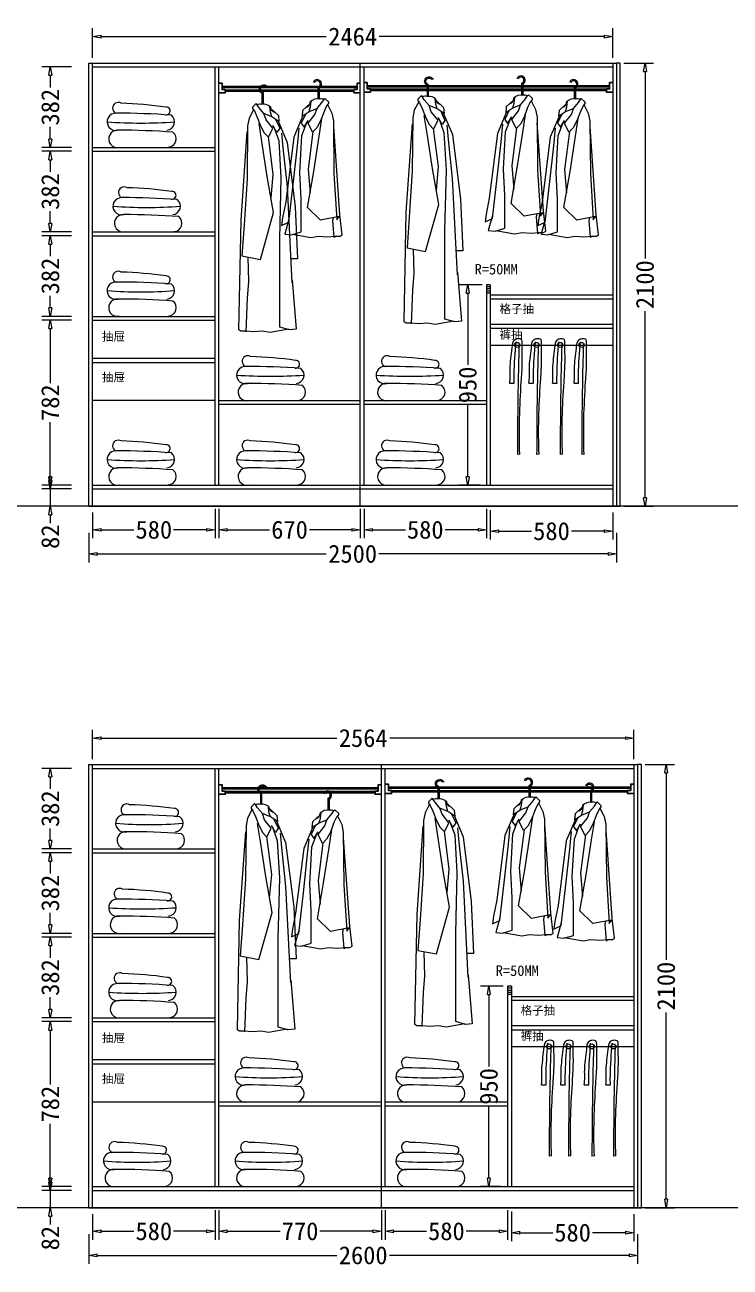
# Model space of a CAD drawing. Header units: millimetres. Extents: x 304407 to 361076, y -1262425 to -1203358.
# Drawn here: x 321466 to 324807, y -1242482 to -1236596 of the extents above; entities that cross this region are included whole.
import ezdxf

# ---------------------------------------------------------------- set-up
doc = ezdxf.new("R2010")
doc.units = ezdxf.units.MM
doc.header["$LTSCALE"] = 20
doc.layers.get('Defpoints').update_dxf_attribs({"color": 250})
for name, color, linetype in [('4', 1, 'Continuous'), ('6', 6, 'Continuous'), ('8', 8, 'Continuous'), ('LAYER10', 11, 'Continuous'), ('LAYER8', 11, 'Continuous'), ('图层3', 4, 'Continuous'), ('墙体', 40, 'Continuous')]:
    doc.layers.add(name, color=color, linetype=linetype)
doc.styles.get("Standard").update_dxf_attribs({"font": 'SimSun.ttf', "height": 85})
doc.styles.add('text', font='SimSun.ttf', dxfattribs={"height": 85})
doc.dimstyles.new('周文晶', dxfattribs={"dimtxt": 70, "dimasz": 40, "dimexe": 40, "dimexo": 30, "dimgap": 10, "dimtad": 0, "dimdec": 0, "dimtxsty": 'Standard', "dimblk": 'CLOSEDBLANK', "dimcen": 200, "dimclrd": 256, "dimclre": 256, "dimadec": 0, "dimazin": 0, "dimtfac": 1, "dimtdec": 0, "dimtmove": 0, "dimatfit": 3, "dimldrblk": 'CLOSEDBLANK', "dimfxl": 100, "dimfxlon": 1, "dimarcsym": 0})

# ---------------------------------------------------------------- blocks, each defined once
blk = doc.blocks.new('_ClosedBlank')
at = {"color": 0, "linetype": 'ByBlock', "lineweight": -2}
for p, q in [((-1, 0.17), (0, 0)), ((-1, 0.17), (-1, -0.17)), ((0, 0), (-1, -0.17))]:
    blk.add_line(p, q, dxfattribs=at)
blk = doc.blocks.new('*D1532')
at = {"lineweight": -2, "transparency": 16777216}
for p, q in [((321786.9, -1238907.1), (321786.9, -1239028.7)), ((322366.9, -1238888.7), (322366.9, -1239028.7)), ((321826.9, -1238988.7), (321982.8, -1238988.7)), ((322326.9, -1238988.7), (322170.9, -1238988.7))]:
    blk.add_line(p, q, dxfattribs=at)
at = {"layer": 'Defpoints', "color": 0, "transparency": 16777216}
for p in [(322366.9, -1238777.1), (321786.9, -1238877.1), (322366.9, -1238988.7)]:
    blk.add_point(p, dxfattribs=at)
at = {"lineweight": -2, "transparency": 16777216, "xscale": 40, "yscale": 40, "zscale": 40, "rotation": 180}
blk.add_blockref('_ClosedBlank', (321786.9, -1238988.7), dxfattribs=at)
at = {"lineweight": -2, "transparency": 16777216, "xscale": 40, "yscale": 40, "zscale": 40}
blk.add_blockref('_ClosedBlank', (322366.9, -1238988.7), dxfattribs=at)
at = {"color": 0, "transparency": 16777216, "insert": (322076.9, -1238988.7), "char_height": 85, "attachment_point": 5}
blk.add_mtext('580', dxfattribs=at)
blk = doc.blocks.new('*D1533')
at = {"lineweight": -2, "transparency": 16777216}
for p, q in [((323072.9, -1238888.7), (323072.9, -1239028.7)), ((323652.9, -1238888.7), (323652.9, -1239028.7)), ((323112.9, -1238988.7), (323268.8, -1238988.7)), ((323612.9, -1238988.7), (323456.9, -1238988.7))]:
    blk.add_line(p, q, dxfattribs=at)
at = {"layer": 'Defpoints', "color": 0, "transparency": 16777216}
for p in [(323072.9, -1236795.1), (323652.9, -1238777.1), (323652.9, -1238988.7)]:
    blk.add_point(p, dxfattribs=at)
at = {"lineweight": -2, "transparency": 16777216, "xscale": 40, "yscale": 40, "zscale": 40, "rotation": 180}
blk.add_blockref('_ClosedBlank', (323072.9, -1238988.7), dxfattribs=at)
at = {"lineweight": -2, "transparency": 16777216, "xscale": 40, "yscale": 40, "zscale": 40}
blk.add_blockref('_ClosedBlank', (323652.9, -1238988.7), dxfattribs=at)
at = {"color": 0, "transparency": 16777216, "insert": (323362.9, -1238988.7), "char_height": 85, "attachment_point": 5}
blk.add_mtext('580', dxfattribs=at)
blk = doc.blocks.new('*D1534')
at = {"lineweight": -2, "transparency": 16777216}
for p, q in [((321786.9, -1236751.7), (321786.9, -1236611.7)), ((324250.9, -1236751.7), (324250.9, -1236611.7)), ((321826.9, -1236651.7), (322893.2, -1236651.7)), ((324210.9, -1236651.7), (323144.6, -1236651.7))]:
    blk.add_line(p, q, dxfattribs=at)
at = {"layer": 'Defpoints', "color": 0, "transparency": 16777216}
for p in [(324250.9, -1236651.7), (321786.9, -1236795.1), (324250.9, -1236795.1)]:
    blk.add_point(p, dxfattribs=at)
at = {"lineweight": -2, "transparency": 16777216, "xscale": 40, "yscale": 40, "zscale": 40, "rotation": 180}
blk.add_blockref('_ClosedBlank', (321786.9, -1236651.7), dxfattribs=at)
at = {"lineweight": -2, "transparency": 16777216, "xscale": 40, "yscale": 40, "zscale": 40}
blk.add_blockref('_ClosedBlank', (324250.9, -1236651.7), dxfattribs=at)
at = {"color": 0, "transparency": 16777216, "insert": (323018.9, -1236651.7), "char_height": 85, "attachment_point": 5}
blk.add_mtext('2464', dxfattribs=at)
blk = doc.blocks.new('*D1535')
at = {"lineweight": -2, "transparency": 16777216}
for p, q in [((321768.9, -1239002.8), (321768.9, -1239142.8)), ((324268.9, -1239002.8), (324268.9, -1239142.8)), ((321808.9, -1239102.8), (322894.1, -1239102.8)), ((324228.9, -1239102.8), (323143.6, -1239102.8))]:
    blk.add_line(p, q, dxfattribs=at)
at = {"layer": 'Defpoints', "color": 0, "transparency": 16777216}
for p in [(321768.9, -1238877.1), (324268.9, -1238877.1), (324268.9, -1239102.8)]:
    blk.add_point(p, dxfattribs=at)
at = {"lineweight": -2, "transparency": 16777216, "xscale": 40, "yscale": 40, "zscale": 40, "rotation": 180}
blk.add_blockref('_ClosedBlank', (321768.9, -1239102.8), dxfattribs=at)
at = {"lineweight": -2, "transparency": 16777216, "xscale": 40, "yscale": 40, "zscale": 40}
blk.add_blockref('_ClosedBlank', (324268.9, -1239102.8), dxfattribs=at)
at = {"color": 0, "transparency": 16777216, "insert": (323018.9, -1239102.8), "char_height": 85, "attachment_point": 5}
blk.add_mtext('2500', dxfattribs=at)
blk = doc.blocks.new('*D1536')
at = {"lineweight": -2, "transparency": 16777216}
for p, q in [((324303.8, -1236777.1), (324443.8, -1236777.1)), ((324403.8, -1236817.1), (324403.8, -1237702.4)), ((324403.8, -1238837.1), (324403.8, -1237951.9)), ((324303.8, -1238877.1), (324443.8, -1238877.1))]:
    blk.add_line(p, q, dxfattribs=at)
at = {"layer": 'Defpoints', "color": 0, "transparency": 16777216}
for p in [(324268.9, -1236777.1), (324403.8, -1236777.1), (324268.9, -1238877.1)]:
    blk.add_point(p, dxfattribs=at)
at = {"lineweight": -2, "transparency": 16777216, "xscale": 40, "yscale": 40, "zscale": 40}
for p, rotation in [((324403.8, -1236777.1), 90), ((324403.8, -1238877.1), 270)]:
    blk.add_blockref('_ClosedBlank', p, dxfattribs=dict(at, rotation=rotation))
at = {"color": 0, "transparency": 16777216, "insert": (324403.8, -1237827.1), "char_height": 85, "attachment_point": 5, "rotation": 90}
blk.add_mtext('2100', dxfattribs=at)
blk = doc.blocks.new('*D1537')
at = {"lineweight": -2, "transparency": 16777216}
for p, q in [((323631.9, -1237827.1), (323523.9, -1237827.1)), ((323563.9, -1237867.1), (323563.9, -1238207.1)), ((323563.9, -1238737.1), (323563.9, -1238397.1)), ((323622.9, -1238777.1), (323523.9, -1238777.1))]:
    blk.add_line(p, q, dxfattribs=at)
at = {"layer": 'Defpoints', "color": 0, "transparency": 16777216}
for p in [(323661.9, -1237827.1), (323563.9, -1238777.1), (323652.9, -1238777.1)]:
    blk.add_point(p, dxfattribs=at)
at = {"lineweight": -2, "transparency": 16777216, "xscale": 40, "yscale": 40, "zscale": 40}
for p, rotation in [((323563.9, -1237827.1), 90), ((323563.9, -1238777.1), 270)]:
    blk.add_blockref('_ClosedBlank', p, dxfattribs=dict(at, rotation=rotation))
at = {"color": 0, "transparency": 16777216, "insert": (323563.9, -1238302.1), "char_height": 85, "attachment_point": 5, "rotation": 90}
blk.add_mtext('950', dxfattribs=at)
blk = doc.blocks.new('*D1538')
at = {"lineweight": -2, "transparency": 16777216}
for p, q in [((323670.9, -1238895.3), (323670.9, -1239035.3)), ((324250.9, -1238907.1), (324250.9, -1239035.3)), ((323710.9, -1238995.3), (323866.8, -1238995.3)), ((324210.9, -1238995.3), (324054.9, -1238995.3))]:
    blk.add_line(p, q, dxfattribs=at)
at = {"layer": 'Defpoints', "color": 0, "transparency": 16777216}
for p in [(323670.9, -1238777.1), (324250.9, -1238877.1), (324250.9, -1238995.3)]:
    blk.add_point(p, dxfattribs=at)
at = {"lineweight": -2, "transparency": 16777216, "xscale": 40, "yscale": 40, "zscale": 40, "rotation": 180}
blk.add_blockref('_ClosedBlank', (323670.9, -1238995.3), dxfattribs=at)
at = {"lineweight": -2, "transparency": 16777216, "xscale": 40, "yscale": 40, "zscale": 40}
blk.add_blockref('_ClosedBlank', (324250.9, -1238995.3), dxfattribs=at)
at = {"color": 0, "transparency": 16777216, "insert": (323960.9, -1238995.3), "char_height": 85, "attachment_point": 5}
blk.add_mtext('580', dxfattribs=at)
blk = doc.blocks.new('*D1539')
at = {"lineweight": -2, "transparency": 16777216}
for p, q in [((321586.6, -1238755.1), (321586.6, -1238715.1)), ((321686.6, -1238795.1), (321546.6, -1238795.1)), ((321586.6, -1238795.1), (321586.6, -1238877.1)), ((321686.6, -1238877.1), (321546.6, -1238877.1)), ((321586.6, -1238917.1), (321586.6, -1238957.1))]:
    blk.add_line(p, q, dxfattribs=at)
at = {"layer": 'Defpoints', "color": 0, "transparency": 16777216}
for p in [(321586.6, -1238795.1), (321786.9, -1238795.1), (321768.9, -1238877.1)]:
    blk.add_point(p, dxfattribs=at)
at = {"lineweight": -2, "transparency": 16777216, "xscale": 40, "yscale": 40, "zscale": 40}
for p, rotation in [((321586.6, -1238795.1), 270), ((321586.6, -1238877.1), 90)]:
    blk.add_blockref('_ClosedBlank', p, dxfattribs=dict(at, rotation=rotation))
at = {"color": 0, "transparency": 16777216, "insert": (321586.6, -1239021.2), "char_height": 85, "attachment_point": 5, "rotation": 90}
blk.add_mtext('82', dxfattribs=at)
blk = doc.blocks.new('*D1540')
at = {"lineweight": -2, "transparency": 16777216}
for p, q in [((321686.6, -1237995.1), (321546.6, -1237995.1)), ((321586.6, -1238035.1), (321586.6, -1238293)), ((321586.6, -1238737.1), (321586.6, -1238479.2)), ((321686.6, -1238777.1), (321546.6, -1238777.1))]:
    blk.add_line(p, q, dxfattribs=at)
at = {"layer": 'Defpoints', "color": 0, "transparency": 16777216}
for p in [(321586.6, -1237995.1), (321786.9, -1237995.1), (321786.9, -1238777.1)]:
    blk.add_point(p, dxfattribs=at)
at = {"lineweight": -2, "transparency": 16777216, "xscale": 40, "yscale": 40, "zscale": 40}
for p, rotation in [((321586.6, -1237995.1), 90), ((321586.6, -1238777.1), 270)]:
    blk.add_blockref('_ClosedBlank', p, dxfattribs=dict(at, rotation=rotation))
at = {"color": 0, "transparency": 16777216, "insert": (321586.6, -1238386.1), "char_height": 85, "attachment_point": 5, "rotation": 90}
blk.add_mtext('782', dxfattribs=at)
blk = doc.blocks.new('*D1541')
at = {"lineweight": -2, "transparency": 16777216}
for p, q in [((321686.6, -1237595.1), (321546.6, -1237595.1)), ((321586.6, -1237635.1), (321586.6, -1237692.8)), ((321586.6, -1237937.1), (321586.6, -1237879.5)), ((321686.6, -1237977.1), (321546.6, -1237977.1))]:
    blk.add_line(p, q, dxfattribs=at)
at = {"layer": 'Defpoints', "color": 0, "transparency": 16777216}
for p in [(321586.6, -1237595.1), (321786.9, -1237595.1), (321786.9, -1237977.1)]:
    blk.add_point(p, dxfattribs=at)
at = {"lineweight": -2, "transparency": 16777216, "xscale": 40, "yscale": 40, "zscale": 40}
for p, rotation in [((321586.6, -1237595.1), 90), ((321586.6, -1237977.1), 270)]:
    blk.add_blockref('_ClosedBlank', p, dxfattribs=dict(at, rotation=rotation))
at = {"color": 0, "transparency": 16777216, "insert": (321586.6, -1237786.1), "char_height": 85, "attachment_point": 5, "rotation": 90}
blk.add_mtext('382', dxfattribs=at)
blk = doc.blocks.new('*D1542')
at = {"lineweight": -2, "transparency": 16777216}
for p, q in [((321686.6, -1237195.1), (321546.6, -1237195.1)), ((321586.6, -1237235.1), (321586.6, -1237292.8)), ((321586.6, -1237537.1), (321586.6, -1237479.5)), ((321686.6, -1237577.1), (321546.6, -1237577.1))]:
    blk.add_line(p, q, dxfattribs=at)
at = {"layer": 'Defpoints', "color": 0, "transparency": 16777216}
for p in [(321586.6, -1237195.1), (321786.9, -1237195.1), (321786.9, -1237577.1)]:
    blk.add_point(p, dxfattribs=at)
at = {"lineweight": -2, "transparency": 16777216, "xscale": 40, "yscale": 40, "zscale": 40}
for p, rotation in [((321586.6, -1237195.1), 90), ((321586.6, -1237577.1), 270)]:
    blk.add_blockref('_ClosedBlank', p, dxfattribs=dict(at, rotation=rotation))
at = {"color": 0, "transparency": 16777216, "insert": (321586.6, -1237386.1), "char_height": 85, "attachment_point": 5, "rotation": 90}
blk.add_mtext('382', dxfattribs=at)
blk = doc.blocks.new('*D1543')
at = {"lineweight": -2, "transparency": 16777216}
for p, q in [((321686.6, -1236795.1), (321546.6, -1236795.1)), ((321586.6, -1236835.1), (321586.6, -1236892.8)), ((321586.6, -1237137.1), (321586.6, -1237079.5)), ((321686.6, -1237177.1), (321546.6, -1237177.1))]:
    blk.add_line(p, q, dxfattribs=at)
at = {"layer": 'Defpoints', "color": 0, "transparency": 16777216}
for p in [(321586.6, -1236795.1), (321786.9, -1236795.1), (321786.9, -1237177.1)]:
    blk.add_point(p, dxfattribs=at)
at = {"lineweight": -2, "transparency": 16777216, "xscale": 40, "yscale": 40, "zscale": 40}
for p, rotation in [((321586.6, -1236795.1), 90), ((321586.6, -1237177.1), 270)]:
    blk.add_blockref('_ClosedBlank', p, dxfattribs=dict(at, rotation=rotation))
at = {"color": 0, "transparency": 16777216, "insert": (321586.6, -1236986.1), "char_height": 85, "attachment_point": 5, "rotation": 90}
blk.add_mtext('382', dxfattribs=at)
blk = doc.blocks.new('*D1544')
at = {"lineweight": -2, "transparency": 16777216}
for p, q in [((322384.9, -1238888.7), (322384.9, -1239028.7)), ((323054.9, -1238888.7), (323054.9, -1239028.7)), ((322424.9, -1238988.7), (322625.1, -1238988.7)), ((323014.9, -1238988.7), (322814.6, -1238988.7))]:
    blk.add_line(p, q, dxfattribs=at)
at = {"layer": 'Defpoints', "color": 0, "transparency": 16777216}
for p in [(322384.9, -1238777.1), (323054.9, -1238777.1), (323054.9, -1238988.7)]:
    blk.add_point(p, dxfattribs=at)
at = {"lineweight": -2, "transparency": 16777216, "xscale": 40, "yscale": 40, "zscale": 40, "rotation": 180}
blk.add_blockref('_ClosedBlank', (322384.9, -1238988.7), dxfattribs=at)
at = {"lineweight": -2, "transparency": 16777216, "xscale": 40, "yscale": 40, "zscale": 40}
blk.add_blockref('_ClosedBlank', (323054.9, -1238988.7), dxfattribs=at)
at = {"color": 0, "transparency": 16777216, "insert": (322719.9, -1238988.7), "char_height": 85, "attachment_point": 5}
blk.add_mtext('670', dxfattribs=at)
blk = doc.blocks.new('*D1545')
at = {"lineweight": -2, "transparency": 16777216}
for p, q in [((321786.9, -1242230.9), (321786.9, -1242352.5)), ((322366.9, -1242212.5), (322366.9, -1242352.5)), ((321826.9, -1242312.5), (321982.8, -1242312.5)), ((322326.9, -1242312.5), (322170.9, -1242312.5))]:
    blk.add_line(p, q, dxfattribs=at)
at = {"layer": 'Defpoints', "color": 0, "transparency": 16777216}
for p in [(322366.9, -1242100.9), (321786.9, -1242200.9), (322366.9, -1242312.5)]:
    blk.add_point(p, dxfattribs=at)
at = {"lineweight": -2, "transparency": 16777216, "xscale": 40, "yscale": 40, "zscale": 40, "rotation": 180}
blk.add_blockref('_ClosedBlank', (321786.9, -1242312.5), dxfattribs=at)
at = {"lineweight": -2, "transparency": 16777216, "xscale": 40, "yscale": 40, "zscale": 40}
blk.add_blockref('_ClosedBlank', (322366.9, -1242312.5), dxfattribs=at)
at = {"color": 0, "transparency": 16777216, "insert": (322076.9, -1242312.5), "char_height": 85, "attachment_point": 5}
blk.add_mtext('580', dxfattribs=at)
blk = doc.blocks.new('*D1546')
at = {"lineweight": -2, "transparency": 16777216}
for p, q in [((323172.9, -1242212.5), (323172.9, -1242352.5)), ((323752.9, -1242212.5), (323752.9, -1242352.5)), ((323212.9, -1242312.5), (323368.8, -1242312.5)), ((323712.9, -1242312.5), (323556.9, -1242312.5))]:
    blk.add_line(p, q, dxfattribs=at)
at = {"layer": 'Defpoints', "color": 0, "transparency": 16777216}
for p in [(323172.9, -1240118.9), (323752.9, -1242100.9), (323752.9, -1242312.5)]:
    blk.add_point(p, dxfattribs=at)
at = {"lineweight": -2, "transparency": 16777216, "xscale": 40, "yscale": 40, "zscale": 40, "rotation": 180}
blk.add_blockref('_ClosedBlank', (323172.9, -1242312.5), dxfattribs=at)
at = {"lineweight": -2, "transparency": 16777216, "xscale": 40, "yscale": 40, "zscale": 40}
blk.add_blockref('_ClosedBlank', (323752.9, -1242312.5), dxfattribs=at)
at = {"color": 0, "transparency": 16777216, "insert": (323462.9, -1242312.5), "char_height": 85, "attachment_point": 5}
blk.add_mtext('580', dxfattribs=at)
blk = doc.blocks.new('*D1547')
at = {"lineweight": -2, "transparency": 16777216}
for p, q in [((321786.9, -1240075.6), (321786.9, -1239935.6)), ((324350.9, -1240075.6), (324350.9, -1239935.6)), ((321826.9, -1239975.6), (322943.2, -1239975.6)), ((324310.9, -1239975.6), (323194.6, -1239975.6))]:
    blk.add_line(p, q, dxfattribs=at)
at = {"layer": 'Defpoints', "color": 0, "transparency": 16777216}
for p in [(324350.9, -1239975.6), (321786.9, -1240118.9), (324350.9, -1240118.9)]:
    blk.add_point(p, dxfattribs=at)
at = {"lineweight": -2, "transparency": 16777216, "xscale": 40, "yscale": 40, "zscale": 40, "rotation": 180}
blk.add_blockref('_ClosedBlank', (321786.9, -1239975.6), dxfattribs=at)
at = {"lineweight": -2, "transparency": 16777216, "xscale": 40, "yscale": 40, "zscale": 40}
blk.add_blockref('_ClosedBlank', (324350.9, -1239975.6), dxfattribs=at)
at = {"color": 0, "transparency": 16777216, "insert": (323068.9, -1239975.6), "char_height": 85, "attachment_point": 5}
blk.add_mtext('2564', dxfattribs=at)
blk = doc.blocks.new('*D1548')
at = {"lineweight": -2, "transparency": 16777216}
for p, q in [((321768.9, -1242326.6), (321768.9, -1242466.6)), ((324368.9, -1242326.6), (324368.9, -1242466.6)), ((321808.9, -1242426.6), (322944.1, -1242426.6)), ((324328.9, -1242426.6), (323193.6, -1242426.6))]:
    blk.add_line(p, q, dxfattribs=at)
at = {"layer": 'Defpoints', "color": 0, "transparency": 16777216}
for p in [(321768.9, -1242200.9), (324368.9, -1242200.9), (324368.9, -1242426.6)]:
    blk.add_point(p, dxfattribs=at)
at = {"lineweight": -2, "transparency": 16777216, "xscale": 40, "yscale": 40, "zscale": 40, "rotation": 180}
blk.add_blockref('_ClosedBlank', (321768.9, -1242426.6), dxfattribs=at)
at = {"lineweight": -2, "transparency": 16777216, "xscale": 40, "yscale": 40, "zscale": 40}
blk.add_blockref('_ClosedBlank', (324368.9, -1242426.6), dxfattribs=at)
at = {"color": 0, "transparency": 16777216, "insert": (323068.9, -1242426.6), "char_height": 85, "attachment_point": 5}
blk.add_mtext('2600', dxfattribs=at)
blk = doc.blocks.new('*D1549')
at = {"lineweight": -2, "transparency": 16777216}
for p, q in [((324403.8, -1240100.9), (324543.8, -1240100.9)), ((324503.8, -1240140.9), (324503.8, -1241026.2)), ((324503.8, -1242160.9), (324503.8, -1241275.7)), ((324403.8, -1242200.9), (324543.8, -1242200.9))]:
    blk.add_line(p, q, dxfattribs=at)
at = {"layer": 'Defpoints', "color": 0, "transparency": 16777216}
for p in [(324368.9, -1240100.9), (324503.8, -1240100.9), (324368.9, -1242200.9)]:
    blk.add_point(p, dxfattribs=at)
at = {"lineweight": -2, "transparency": 16777216, "xscale": 40, "yscale": 40, "zscale": 40}
for p, rotation in [((324503.8, -1240100.9), 90), ((324503.8, -1242200.9), 270)]:
    blk.add_blockref('_ClosedBlank', p, dxfattribs=dict(at, rotation=rotation))
at = {"color": 0, "transparency": 16777216, "insert": (324503.8, -1241150.9), "char_height": 85, "attachment_point": 5, "rotation": 90}
blk.add_mtext('2100', dxfattribs=at)
blk = doc.blocks.new('*D1550')
at = {"lineweight": -2, "transparency": 16777216}
for p, q in [((323731.9, -1241150.9), (323623.9, -1241150.9)), ((323663.9, -1241190.9), (323663.9, -1241530.9)), ((323663.9, -1242060.9), (323663.9, -1241720.9)), ((323722.9, -1242100.9), (323623.9, -1242100.9))]:
    blk.add_line(p, q, dxfattribs=at)
at = {"layer": 'Defpoints', "color": 0, "transparency": 16777216}
for p in [(323761.9, -1241150.9), (323663.9, -1242100.9), (323752.9, -1242100.9)]:
    blk.add_point(p, dxfattribs=at)
at = {"lineweight": -2, "transparency": 16777216, "xscale": 40, "yscale": 40, "zscale": 40}
for p, rotation in [((323663.9, -1241150.9), 90), ((323663.9, -1242100.9), 270)]:
    blk.add_blockref('_ClosedBlank', p, dxfattribs=dict(at, rotation=rotation))
at = {"color": 0, "transparency": 16777216, "insert": (323663.9, -1241625.9), "char_height": 85, "attachment_point": 5, "rotation": 90}
blk.add_mtext('950', dxfattribs=at)
blk = doc.blocks.new('*D1551')
at = {"lineweight": -2, "transparency": 16777216}
for p, q in [((323770.9, -1242219.2), (323770.9, -1242359.2)), ((324350.9, -1242230.9), (324350.9, -1242359.2)), ((323810.9, -1242319.2), (323966.8, -1242319.2)), ((324310.9, -1242319.2), (324154.9, -1242319.2))]:
    blk.add_line(p, q, dxfattribs=at)
at = {"layer": 'Defpoints', "color": 0, "transparency": 16777216}
for p in [(323770.9, -1242100.9), (324350.9, -1242200.9), (324350.9, -1242319.2)]:
    blk.add_point(p, dxfattribs=at)
at = {"lineweight": -2, "transparency": 16777216, "xscale": 40, "yscale": 40, "zscale": 40, "rotation": 180}
blk.add_blockref('_ClosedBlank', (323770.9, -1242319.2), dxfattribs=at)
at = {"lineweight": -2, "transparency": 16777216, "xscale": 40, "yscale": 40, "zscale": 40}
blk.add_blockref('_ClosedBlank', (324350.9, -1242319.2), dxfattribs=at)
at = {"color": 0, "transparency": 16777216, "insert": (324060.9, -1242319.2), "char_height": 85, "attachment_point": 5}
blk.add_mtext('580', dxfattribs=at)
blk = doc.blocks.new('*D1552')
at = {"lineweight": -2, "transparency": 16777216}
for p, q in [((321586.6, -1242078.9), (321586.6, -1242038.9)), ((321686.6, -1242118.9), (321546.6, -1242118.9)), ((321586.6, -1242118.9), (321586.6, -1242200.9)), ((321686.6, -1242200.9), (321546.6, -1242200.9)), ((321586.6, -1242240.9), (321586.6, -1242280.9))]:
    blk.add_line(p, q, dxfattribs=at)
at = {"layer": 'Defpoints', "color": 0, "transparency": 16777216}
for p in [(321586.6, -1242118.9), (321786.9, -1242118.9), (321768.9, -1242200.9)]:
    blk.add_point(p, dxfattribs=at)
at = {"lineweight": -2, "transparency": 16777216, "xscale": 40, "yscale": 40, "zscale": 40}
for p, rotation in [((321586.6, -1242118.9), 270), ((321586.6, -1242200.9), 90)]:
    blk.add_blockref('_ClosedBlank', p, dxfattribs=dict(at, rotation=rotation))
at = {"color": 0, "transparency": 16777216, "insert": (321586.6, -1242345), "char_height": 85, "attachment_point": 5, "rotation": 90}
blk.add_mtext('82', dxfattribs=at)
blk = doc.blocks.new('*D1553')
at = {"lineweight": -2, "transparency": 16777216}
for p, q in [((321686.6, -1241318.9), (321546.6, -1241318.9)), ((321586.6, -1241358.9), (321586.6, -1241616.8)), ((321586.6, -1242060.9), (321586.6, -1241803.1)), ((321686.6, -1242100.9), (321546.6, -1242100.9))]:
    blk.add_line(p, q, dxfattribs=at)
at = {"layer": 'Defpoints', "color": 0, "transparency": 16777216}
for p in [(321586.6, -1241318.9), (321786.9, -1241318.9), (321786.9, -1242100.9)]:
    blk.add_point(p, dxfattribs=at)
at = {"lineweight": -2, "transparency": 16777216, "xscale": 40, "yscale": 40, "zscale": 40}
for p, rotation in [((321586.6, -1241318.9), 90), ((321586.6, -1242100.9), 270)]:
    blk.add_blockref('_ClosedBlank', p, dxfattribs=dict(at, rotation=rotation))
at = {"color": 0, "transparency": 16777216, "insert": (321586.6, -1241709.9), "char_height": 85, "attachment_point": 5, "rotation": 90}
blk.add_mtext('782', dxfattribs=at)
blk = doc.blocks.new('*D1554')
at = {"lineweight": -2, "transparency": 16777216}
for p, q in [((321686.6, -1240918.9), (321546.6, -1240918.9)), ((321586.6, -1240958.9), (321586.6, -1241016.6)), ((321586.6, -1241260.9), (321586.6, -1241203.3)), ((321686.6, -1241300.9), (321546.6, -1241300.9))]:
    blk.add_line(p, q, dxfattribs=at)
at = {"layer": 'Defpoints', "color": 0, "transparency": 16777216}
for p in [(321586.6, -1240918.9), (321786.9, -1240918.9), (321786.9, -1241300.9)]:
    blk.add_point(p, dxfattribs=at)
at = {"lineweight": -2, "transparency": 16777216, "xscale": 40, "yscale": 40, "zscale": 40}
for p, rotation in [((321586.6, -1240918.9), 90), ((321586.6, -1241300.9), 270)]:
    blk.add_blockref('_ClosedBlank', p, dxfattribs=dict(at, rotation=rotation))
at = {"color": 0, "transparency": 16777216, "insert": (321586.6, -1241109.9), "char_height": 85, "attachment_point": 5, "rotation": 90}
blk.add_mtext('382', dxfattribs=at)
blk = doc.blocks.new('*D1555')
at = {"lineweight": -2, "transparency": 16777216}
for p, q in [((321686.6, -1240518.9), (321546.6, -1240518.9)), ((321586.6, -1240558.9), (321586.6, -1240616.6)), ((321586.6, -1240860.9), (321586.6, -1240803.3)), ((321686.6, -1240900.9), (321546.6, -1240900.9))]:
    blk.add_line(p, q, dxfattribs=at)
at = {"layer": 'Defpoints', "color": 0, "transparency": 16777216}
for p in [(321586.6, -1240518.9), (321786.9, -1240518.9), (321786.9, -1240900.9)]:
    blk.add_point(p, dxfattribs=at)
at = {"lineweight": -2, "transparency": 16777216, "xscale": 40, "yscale": 40, "zscale": 40}
for p, rotation in [((321586.6, -1240518.9), 90), ((321586.6, -1240900.9), 270)]:
    blk.add_blockref('_ClosedBlank', p, dxfattribs=dict(at, rotation=rotation))
at = {"color": 0, "transparency": 16777216, "insert": (321586.6, -1240709.9), "char_height": 85, "attachment_point": 5, "rotation": 90}
blk.add_mtext('382', dxfattribs=at)
blk = doc.blocks.new('*D1556')
at = {"lineweight": -2, "transparency": 16777216}
for p, q in [((321686.6, -1240118.9), (321546.6, -1240118.9)), ((321586.6, -1240158.9), (321586.6, -1240216.6)), ((321586.6, -1240460.9), (321586.6, -1240403.3)), ((321686.6, -1240500.9), (321546.6, -1240500.9))]:
    blk.add_line(p, q, dxfattribs=at)
at = {"layer": 'Defpoints', "color": 0, "transparency": 16777216}
for p in [(321586.6, -1240118.9), (321786.9, -1240118.9), (321786.9, -1240500.9)]:
    blk.add_point(p, dxfattribs=at)
at = {"lineweight": -2, "transparency": 16777216, "xscale": 40, "yscale": 40, "zscale": 40}
for p, rotation in [((321586.6, -1240118.9), 90), ((321586.6, -1240500.9), 270)]:
    blk.add_blockref('_ClosedBlank', p, dxfattribs=dict(at, rotation=rotation))
at = {"color": 0, "transparency": 16777216, "insert": (321586.6, -1240309.9), "char_height": 85, "attachment_point": 5, "rotation": 90}
blk.add_mtext('382', dxfattribs=at)
blk = doc.blocks.new('*D1557')
at = {"lineweight": -2, "transparency": 16777216}
for p, q in [((322384.9, -1242212.5), (322384.9, -1242352.5)), ((323154.9, -1242212.5), (323154.9, -1242352.5)), ((322424.9, -1242312.5), (322676.1, -1242312.5)), ((323114.9, -1242312.5), (322863.7, -1242312.5))]:
    blk.add_line(p, q, dxfattribs=at)
at = {"layer": 'Defpoints', "color": 0, "transparency": 16777216}
for p in [(322384.9, -1242100.9), (323154.9, -1242100.9), (323154.9, -1242312.5)]:
    blk.add_point(p, dxfattribs=at)
at = {"lineweight": -2, "transparency": 16777216, "xscale": 40, "yscale": 40, "zscale": 40, "rotation": 180}
blk.add_blockref('_ClosedBlank', (322384.9, -1242312.5), dxfattribs=at)
at = {"lineweight": -2, "transparency": 16777216, "xscale": 40, "yscale": 40, "zscale": 40}
blk.add_blockref('_ClosedBlank', (323154.9, -1242312.5), dxfattribs=at)
at = {"color": 0, "transparency": 16777216, "insert": (322769.9, -1242312.5), "char_height": 85, "attachment_point": 5}
blk.add_mtext('770', dxfattribs=at)
blk = doc.blocks.new('A$C1C5764E0')
at = {"layer": '8'}
for p, q in [((172.3, 708.4), (172.3, 657.4)), ((178.3, 708.4), (178.3, 657.4)), ((191.5, 639.3), (201.2, 654.6)), ((201.2, 654.6), (205.3, 658.7)), ((205.3, 658.7), (222, 642.1)), ((99.9, 601.9), (97.1, 574.2)), ((97.1, 574.2), (130.4, 596.4)), ((135.3, 635.3), (99.9, 601.9)), ((130.4, 596.4), (137.4, 618.5)), ((130.4, 596.4), (167.9, 611.6)), ((137.4, 618.5), (140.1, 644.9)), ((158.2, 582.5), (167.9, 611.6)), ((167.9, 611.6), (191.5, 639.3)), ((201.2, 597.8), (184.5, 553.4)), ((213.6, 624.1), (201.2, 597.8)), ((222, 635.2), (213.6, 624.1)), ((217.8, 629.6), (238.6, 589.4)), ((222, 642.1), (222, 635.2)), ((238.6, 589.4), (245.5, 553.4)), ((103, 580.9), (58.4, 475.1)), ((113.7, 585.2), (93.2, 541.7)), ((93.2, 541.7), (106.3, 522.1)), ((96.5, 482.8), (119.4, 544.9)), ((106.3, 522.1), (125.9, 554.7)), ((126.3, 542.3), (158.2, 582.5)), ((147.1, 499.3), (126.3, 542.3)), ((184.5, 553.4), (166.5, 520.1)), ((178.3, 479.5), (191.3, 564.6)), ((245.5, 553.4), (248.3, 302.5)), ((58.4, 475.1), (19.5, 168.8)), ((75, 435), (83.4, 518.8)), ((86.6, 306.3), (96.5, 482.8)), ((148.8, 502.4), (125.9, 322.6)), ((166.5, 520.1), (147.1, 499.3)), ((152.1, 312.8), (178.3, 479.5)), ((276.4, 106.8), (247, 525.3)), ((57, 265.8), (75, 435)), ((93.2, 180.9), (86.6, 306.3)), ((122.6, 142.8), (152.1, 312.8)), ((125.9, 322.6), (135.7, 211.4)), ((248.3, 302.5), (262.2, 83.5)), ((34.3, 73.1), (57, 265.8)), ((93.2, 26.2), (93.2, 180.9)), ((19.5, 168.8), (4.8, 92.7)), ((184.8, 82.8), (122.6, 142.8)), ((4.8, 92.7), (0, 56.7)), ((0, 56.7), (34.3, 73.1)), ((34.3, 86.2), (14.7, 16.3)), ((273.1, 99.1), (184.8, 82.8)), ((244.2, 93.8), (240.9, 79.6)), ((240.9, 79.6), (247.4, 1.1)), ((262.2, 83.5), (273.1, 99.1)), ((286.7, 13.1), (276.4, 106.8)), ((14.7, 16.3), (47.4, 13.1)), ((47.4, 13.1), (93.2, 26.2)), ((50.7, 16.3), (139, 0)), ((139, 0), (175, 6.5)), ((175, 6.5), (217.5, 3.3)), ((217.5, 3.3), (253.5, 6.5)), ((247.4, 1.1), (254, 3.3)), ((253.5, 6.5), (276.9, 6.5)), ((276.9, 6.5), (286.7, 13.1))]:
    blk.add_line(p, q, dxfattribs=at)
for centre, radius, start, end in [((168.9, 727.1), 20.9, 296.63379, 159.52854), ((168.9, 727.1), 14.9, 296.63379, 150.61748), ((175.9, 709.9), 3.91, 94.6712, 201.96259), ((168.9, 613.1), 43.9, 77.69929, 138.59655), ((186.2, 639.8), 18, 42.48003, 116.33917), ((110.9, 641.2), 25.1, 286.26362, 2.02477)]:
    blk.add_arc(centre, radius, start, end, dxfattribs=at)
blk = doc.blocks.new('A$C4F477F88')
at = {"layer": 'LAYER10'}
blk.add_blockref('A$C1C5764E0', (0, 0), dxfattribs=at)
blk = doc.blocks.new('A$C5E603B19')
at = {"layer": 'LAYER8'}
blk.add_blockref('A$C4F477F88', (0, 0), dxfattribs=at)
blk = doc.blocks.new('A$C1B0A679D')
at = {"layer": '图层3'}
blk.add_blockref('A$C5E603B19', (0, 0), dxfattribs=at)
blk = doc.blocks.new('A$C52EB379C')
at = {"layer": '8'}
for p, q in [((163.3, 1134.6), (163.3, 1083.5)), ((169.3, 1134.6), (169.3, 1083.5)), ((126.4, 1061.5), (91, 1028.1)), ((128.4, 1044.7), (131.2, 1071)), ((159, 1037.8), (182.5, 1065.5)), ((182.5, 1065.5), (192.3, 1080.7)), ((192.3, 1080.7), (196.4, 1084.9)), ((196.4, 1084.9), (213.1, 1068.3)), ((213.1, 1061.3), (204.7, 1050.2)), ((213.1, 1068.3), (213.1, 1061.3)), ((94.1, 1007.1), (49.5, 901.3)), ((104.8, 1011.4), (84.3, 967.8)), ((91, 1028.1), (88.2, 1000.3)), ((88.2, 1000.3), (121.5, 1022.5)), ((117.4, 968.5), (149.3, 1008.7)), ((121.5, 1022.5), (128.4, 1044.7)), ((121.5, 1022.5), (159, 1037.8)), ((149.3, 1008.7), (159, 1037.8)), ((192.3, 1023.9), (175.6, 979.5)), ((204.7, 1050.2), (192.3, 1023.9)), ((208.9, 1055.8), (229.7, 1015.6)), ((229.7, 1015.6), (236.6, 979.5)), ((66.1, 861.1), (74.5, 944.9)), ((84.3, 967.8), (97.4, 948.2)), ((87.6, 909), (110.5, 971.1)), ((97.4, 948.2), (117, 980.9)), ((138.2, 925.5), (117.4, 968.5)), ((157.6, 946.3), (138.2, 925.5)), ((175.6, 979.5), (157.6, 946.3)), ((169.3, 905.7), (182.4, 990.7)), ((236.6, 979.5), (239.4, 728.7)), ((267.5, 533), (238.1, 951.5)), ((49.5, 901.3), (10.6, 595)), ((77.7, 732.4), (87.6, 909)), ((139.9, 928.6), (117, 748.8)), ((143.2, 738.9), (169.3, 905.7)), ((48.1, 692), (66.1, 861.1)), ((84.3, 444.7), (77.7, 732.4)), ((113.7, 568.9), (143.2, 738.9)), ((117, 748.8), (126.8, 637.6)), ((239.4, 728.7), (253.3, 509.7)), ((25.4, 235.4), (48.1, 692)), ((10.6, 595), (0, 349)), ((175.9, 346.6), (113.7, 568.9)), ((277.8, 13.1), (267.5, 533)), ((253.3, 509.7), (264.2, 362.9)), ((84.3, 26.2), (84.3, 444.7)), ((264.2, 362.9), (175.9, 346.6)), ((235.3, 357.6), (232, 242)), ((0, 349), (31, 349)), ((25.4, 248.5), (5.8, 16.3)), ((232, 242), (238.5, 163.5)), ((238.5, 163.5), (245.1, 3.3)), ((5.8, 16.3), (38.5, 13.1)), ((38.5, 13.1), (84.3, 26.2)), ((41.7, 16.3), (130.1, 0)), ((130.1, 0), (166.1, 6.5)), ((166.1, 6.5), (208.6, 3.3)), ((208.6, 3.3), (244.6, 6.5)), ((244.6, 6.5), (268, 6.5)), ((268, 6.5), (277.8, 13.1))]:
    blk.add_line(p, q, dxfattribs=at)
for centre, radius, start, end in [((160, 1153.2), 20.9, 296.63379, 159.52854), ((160, 1153.2), 14.9, 296.63379, 150.61748), ((167, 1136), 3.91, 94.6712, 201.96259), ((102, 1067.4), 25.1, 286.26362, 2.02477), ((160, 1039.2), 43.9, 77.69929, 138.59655), ((177.3, 1066), 18, 42.48003, 116.33917)]:
    blk.add_arc(centre, radius, start, end, dxfattribs=at)
blk = doc.blocks.new('A$C05785CA5')
at = {"layer": 'LAYER10'}
blk.add_blockref('A$C52EB379C', (0, 0), dxfattribs=at)
blk = doc.blocks.new('A$C100967EE')
at = {"layer": 'LAYER10'}
blk.add_blockref('A$C05785CA5', (0, 0), dxfattribs=at)
blk = doc.blocks.new('A$C65D30603')
at = {"layer": 'LAYER8'}
blk.add_blockref('A$C100967EE', (0, 0), dxfattribs=at)
blk = doc.blocks.new('A$C50CE712E')
at = {"layer": '图层3'}
blk.add_blockref('A$C65D30603', (0, 0), dxfattribs=at)
blk = doc.blocks.new('A$C11F00F61')
at = {"color": 8}
blk.add_line((48.2, 0), (290.3, 1.2), dxfattribs=at)
at = {"layer": '墙体', "color": 8}
for centre, radius, start, end in [((52.6, 186.6), 26.7, 59.80213, 244.0801), ((9.8, -1698.7), 1909.1, 81.89814, 88.31115), ((280.3, 173), 18.4, 260.15505, 94.41573), ((41, 121.6), 41, 86.08337, 284.09881), ((159.2, 2329.1), 2213.2, 265.87556, 274.15905), ((53.8, -3125.6), 3288.1, 85.62439, 90.17553), ((279.7, 121.7), 40, 274.94064, 51.31651), ((48.2, 41), 41, 86.08337, 284.09881), ((61, -3206.2), 3288.1, 85.62439, 90.17553), ((286.9, 41.1), 40, 274.94064, 51.31651)]:
    blk.add_arc(centre, radius, start, end, dxfattribs=at)
blk = doc.blocks.new('A$C3B9601DC')
at = {"layer": '4', "color": 8}
blk.add_line((62, 1.5), (47.4, 0), dxfattribs=at)
for points, knots in [([(62, 1.5), (55.4, 144.3), (62.8, 324.3), (78.7, 548.8), (75.2, 622.1), (75.7, 684.6), (46.8, 686.9), (17.9, 676.1), (12.7, 599.8), (-1.5, 524.3), (4.4, 450.4), (0, 421.8)], [0, 0, 0, 0, 428.516837, 544.203019, 664.137455, 677.621305, 701.749401, 722.125787, 770.743064, 895.133582, 980.731534, 980.731534, 980.731534, 980.731534]), ([(37.8, 667.5), (32.8, 603.2), (26.4, 521.3), (26.8, 439.3), (26.9, 421.8)], [0, 0, 0, 0, 193.394932, 246.046188, 246.046188, 246.046188, 246.046188])]:
    blk.add_open_spline(points, degree=3, knots=knots, dxfattribs=at)
blk.add_spline([(57.6, 658.7), (53.2, 497.8), (47.4, 0)], degree=3, dxfattribs=at)
blk.add_open_spline([(1.4, 421.8), (10.7, 421.8), (19.9, 421.8), (29.2, 421.8)], degree=3, dxfattribs=at)
at = {"layer": '6', "color": 8}
blk.add_circle((47.2, 648.9), 15, dxfattribs=at)
blk = doc.blocks.new('edr334343')
at = {"layer": '6', "color": 8, "xscale": 0.7999999999301508, "yscale": 0.7999999999301508, "zscale": 0.7999999999301508}
for p in [(311012.9, -1202094.7), (311104.2, -1202094.7), (311215.5, -1202094.7), (311317.6, -1202094.7)]:
    blk.add_blockref('A$C3B9601DC', p, dxfattribs=at)

msp = doc.modelspace()

# ---------------------------------------------------------------- linework, layer by layer
for p, q in [((321768.9, -1238877.1), (321768.9, -1236777.1)), ((321768.9, -1236777.1), (324268.9, -1236777.1)), ((321786.9, -1238877.1), (321786.9, -1236777.1)), ((323054.9, -1238877.1), (323054.9, -1236777.1)), ((324250.9, -1236777.1), (324250.9, -1238877.1)), ((324268.9, -1236777.1), (324268.9, -1238877.1)), ((324286.9, -1236777.1), (324268.9, -1236777.1)), ((324286.9, -1238877.1), (324286.9, -1236777.1)), ((321786.9, -1236795.1), (324250.9, -1236795.1)), ((322366.9, -1238777.1), (322366.9, -1236795.1)), ((322384.9, -1238777.1), (322384.9, -1236795.1)), ((323072.9, -1238777.1), (323072.9, -1236795.1)), ((321786.9, -1237177.1), (322366.9, -1237177.1)), ((321786.9, -1237195.1), (322366.9, -1237195.1)), ((321786.9, -1237577.1), (322366.9, -1237577.1)), ((321786.9, -1237595.1), (322366.9, -1237595.1)), ((323652.9, -1237827.1), (323652.9, -1238777.1)), ((323670.9, -1237827.1), (323652.9, -1237827.1)), ((323670.9, -1237837.1), (323652.9, -1237837.1)), ((323670.9, -1237847.1), (323652.9, -1237847.1)), ((323670.9, -1237827.1), (323670.9, -1238777.1)), ((323670.9, -1237857.1), (323652.9, -1237857.1)), ((323670.9, -1237867.1), (323652.9, -1237867.1)), ((324250.9, -1237877.1), (323670.9, -1237877.1)), ((324250.9, -1237895.1), (323670.9, -1237895.1)), ((321786.9, -1237977.1), (322366.9, -1237977.1)), ((321786.9, -1237995.1), (322366.9, -1237995.1)), ((324250.9, -1238015.1), (323670.9, -1238015.1)), ((324250.9, -1238035.1), (323670.9, -1238035.1)), ((324250.9, -1238115.1), (323670.9, -1238115.1)), ((321786.9, -1238175.1), (322366.9, -1238175.1)), ((321786.9, -1238195.1), (322366.9, -1238195.1)), ((321786.9, -1238375.1), (322366.9, -1238375.1)), ((323054.9, -1238377.1), (322384.9, -1238377.1)), ((323652.9, -1238377.1), (323072.9, -1238377.1)), ((323054.9, -1238395.1), (322384.9, -1238395.1)), ((323652.9, -1238395.1), (323072.9, -1238395.1)), ((321786.9, -1238777.1), (324250.9, -1238777.1)), ((321786.9, -1238795.1), (324250.9, -1238795.1)), ((321768.9, -1238877.1), (324268.9, -1238877.1)), ((324268.9, -1238877.1), (324286.9, -1238877.1)), ((321768.9, -1242200.9), (321768.9, -1240100.9)), ((321768.9, -1240100.9), (324368.9, -1240100.9)), ((321786.9, -1242200.9), (321786.9, -1240100.9)), ((321786.9, -1240118.9), (324350.9, -1240118.9)), ((322366.9, -1242100.9), (322366.9, -1240118.9)), ((322384.9, -1242100.9), (322384.9, -1240118.9)), ((323154.9, -1242200.9), (323154.9, -1240100.9)), ((323172.9, -1242100.9), (323172.9, -1240118.9)), ((324350.9, -1240100.9), (324350.9, -1242200.9)), ((324368.9, -1240100.9), (324368.9, -1242200.9)), ((324386.9, -1240100.9), (324368.9, -1240100.9)), ((324386.9, -1242200.9), (324386.9, -1240100.9)), ((321786.9, -1240500.9), (322366.9, -1240500.9)), ((321786.9, -1240518.9), (322366.9, -1240518.9)), ((321786.9, -1240900.9), (322366.9, -1240900.9)), ((321786.9, -1240918.9), (322366.9, -1240918.9)), ((323752.9, -1241150.9), (323752.9, -1242100.9)), ((323770.9, -1241150.9), (323752.9, -1241150.9)), ((323770.9, -1241160.9), (323752.9, -1241160.9)), ((323770.9, -1241170.9), (323752.9, -1241170.9)), ((323770.9, -1241180.9), (323752.9, -1241180.9)), ((323770.9, -1241190.9), (323752.9, -1241190.9)), ((323770.9, -1241150.9), (323770.9, -1242100.9)), ((324350.9, -1241200.9), (323770.9, -1241200.9)), ((324350.9, -1241218.9), (323770.9, -1241218.9)), ((321786.9, -1241300.9), (322366.9, -1241300.9)), ((321786.9, -1241318.9), (322366.9, -1241318.9)), ((324350.9, -1241338.9), (323770.9, -1241338.9)), ((324350.9, -1241358.9), (323770.9, -1241358.9)), ((324350.9, -1241438.9), (323770.9, -1241438.9)), ((321786.9, -1241498.9), (322366.9, -1241498.9)), ((321786.9, -1241518.9), (322366.9, -1241518.9)), ((321786.9, -1241698.9), (322366.9, -1241698.9)), ((323154.9, -1241700.9), (322384.9, -1241700.9)), ((323154.9, -1241718.9), (322384.9, -1241718.9)), ((323752.9, -1241700.9), (323172.9, -1241700.9)), ((323752.9, -1241718.9), (323172.9, -1241718.9)), ((321786.9, -1242100.9), (324350.9, -1242100.9)), ((321786.9, -1242118.9), (324350.9, -1242118.9)), ((321768.9, -1242200.9), (324368.9, -1242200.9)), ((324368.9, -1242200.9), (324386.9, -1242200.9))]:
    msp.add_line(p, q)
at = {"color": 8}
for p, q in [((361075.9, -1238877.1), (304407.4, -1238877.1)), ((361075.9, -1238877.1), (304407.4, -1238877.1)), ((361075.9, -1242200.9), (304407.4, -1242200.9)), ((361075.9, -1242200.9), (304407.4, -1242200.9))]:
    msp.add_line(p, q, dxfattribs=at)
at = {"lineweight": 30}
for points in [[(322384.9, -1236872.9), (322399.9, -1236872.9), (322399.9, -1236902.9), (322414.9, -1236902.9), (322414.9, -1236917.9), (322384.9, -1236917.9)], [(323039.9, -1236887.9), (322399.9, -1236887.9)], [(323039.9, -1236892.4), (322399.9, -1236892.4)], [(323024.9, -1236904.9), (322414.9, -1236904.9)], [(323024.9, -1236910.4), (322414.9, -1236910.4)], [(323054.9, -1236872.9), (323039.9, -1236872.9), (323039.9, -1236902.9), (323024.9, -1236902.9), (323024.9, -1236917.9), (323054.9, -1236917.9)], [(323072.9, -1236869.4), (323087.9, -1236869.4), (323087.9, -1236899.4), (323102.9, -1236899.4), (323102.9, -1236914.4), (323072.9, -1236914.4)], [(324235.9, -1236884.4), (323087.9, -1236884.4)], [(324235.9, -1236889), (323087.9, -1236889)], [(324220.9, -1236901.5), (323102.9, -1236901.5)], [(324220.9, -1236906.9), (323102.9, -1236906.9)], [(324250.9, -1236869.4), (324235.9, -1236869.4), (324235.9, -1236899.4), (324220.9, -1236899.4), (324220.9, -1236914.4), (324250.9, -1236914.4)], [(322384.9, -1240196.7), (322399.9, -1240196.7), (322399.9, -1240226.7), (322414.9, -1240226.7), (322414.9, -1240241.7), (322384.9, -1240241.7)], [(323154.9, -1240196.7), (323139.9, -1240196.7), (323139.9, -1240226.7), (323124.9, -1240226.7), (323124.9, -1240241.7), (323154.9, -1240241.7)], [(323172.9, -1240193.3), (323187.9, -1240193.3), (323187.9, -1240223.3), (323202.9, -1240223.3), (323202.9, -1240238.3), (323172.9, -1240238.3)], [(324335.9, -1240208.3), (323187.9, -1240208.3)], [(324350.9, -1240193.3), (324335.9, -1240193.3), (324335.9, -1240223.3), (324320.9, -1240223.3), (324320.9, -1240238.3), (324350.9, -1240238.3)], [(323139.9, -1240211.7), (322399.9, -1240211.7)], [(323139.9, -1240216.2), (322399.9, -1240216.2)], [(323124.9, -1240228.7), (322414.9, -1240228.7)], [(323124.9, -1240234.2), (322414.9, -1240234.2)], [(324335.9, -1240212.8), (323187.9, -1240212.8)], [(324320.9, -1240225.3), (323202.9, -1240225.3)], [(324320.9, -1240230.8), (323202.9, -1240230.8)]]:
    msp.add_lwpolyline(points, dxfattribs=at)

# ---------------------------------------------------------------- block references
at = {"xscale": -1}
for p in [(323540.6, -1238016.2), (322757.8, -1238054), (322750.9, -1241370.8), (323591.5, -1241345.1)]:
    msp.add_blockref('A$C50CE712E', p, dxfattribs=at)
for name, p in [('A$C1B0A679D', (323646.7, -1237586)), ('A$C1B0A679D', (322682.1, -1237603.6)), ('A$C1B0A679D', (323896.6, -1237603.6)), ('A$C11F00F61', (321855.8, -1237177.1)), ('A$C11F00F61', (321883.3, -1237577.1)), ('A$C11F00F61', (321855.8, -1237977.1)), ('edr334343', (12748.3, -36537.3)), ('A$C11F00F61', (322469.1, -1238377.1)), ('A$C11F00F61', (323129.6, -1238377.1)), ('A$C11F00F61', (321855.8, -1238777.1)), ('A$C11F00F61', (322469.1, -1238777.1)), ('A$C11F00F61', (323129.6, -1238777.1)), ('A$C1B0A679D', (323681.8, -1240912.6)), ('A$C1B0A679D', (323972.5, -1240936.8)), ('A$C1B0A679D', (322729.1, -1240974)), ('A$C11F00F61', (321895.7, -1240500.9)), ('A$C11F00F61', (321862.9, -1240900.9)), ('A$C11F00F61', (321862.9, -1241300.9)), ('edr334343', (12898.9, -39861.1)), ('A$C11F00F61', (322461.9, -1241700.9)), ('A$C11F00F61', (323223.9, -1241700.9)), ('A$C11F00F61', (321838.4, -1242100.9)), ('A$C11F00F61', (322461.9, -1242100.9)), ('A$C11F00F61', (323223.9, -1242100.9))]:
    msp.add_blockref(name, p)

# ---------------------------------------------------------------- texts
at = {"attachment_point": 1, "style": 'text'}
for s, insert, char_height, width in [('R=50MM', (323596.7, -1237728.6), 50, 419.038), ('格子抽', (323714.5, -1237922.2), 40, 305.609), ('抽屉', (321831.2, -1238052.8), 40, 305.609), ('裤抽', (323714.5, -1238043.5), 40, 305.609), ('抽屉', (321831.2, -1238246.1), 40, 305.609), ('R=50MM', (323696.7, -1241052.4), 50, 419.038), ('格子抽', (323814.5, -1241246.1), 40, 305.609), ('抽屉', (321831.2, -1241376.6), 40, 305.609), ('裤抽', (323814.5, -1241367.3), 40, 305.609), ('抽屉', (321831.2, -1241570), 40, 305.609)]:
    msp.add_mtext(s, dxfattribs=dict(at, insert=insert, char_height=char_height, width=width))

# ---------------------------------------------------------------- dimensions: what is measured, and where the dimension line sits
for base, p1, p2, picture, middle in [((324250.9, -1236651.7), (321786.9, -1236795.1), (324250.9, -1236795.1), '*D1534', (323018.9, -1236651.7)), ((323652.9, -1238988.7), (323072.9, -1236795.1), (323652.9, -1238777.1), '*D1533', (323362.9, -1238988.7)), ((322366.9, -1238988.7), (321786.9, -1238877.1), (322366.9, -1238777.1), '*D1532', (322076.9, -1238988.7)), ((323054.9, -1238988.7), (322384.9, -1238777.1), (323054.9, -1238777.1), '*D1544', (322719.9, -1238988.7)), ((324250.9, -1238995.3), (323670.9, -1238777.1), (324250.9, -1238877.1), '*D1538', (323960.9, -1238995.3)), ((324268.9, -1239102.8), (321768.9, -1238877.1), (324268.9, -1238877.1), '*D1535', (323018.9, -1239102.8)), ((324350.9, -1239975.6), (321786.9, -1240118.9), (324350.9, -1240118.9), '*D1547', (323068.9, -1239975.6)), ((323752.9, -1242312.5), (323172.9, -1240118.9), (323752.9, -1242100.9), '*D1546', (323462.9, -1242312.5)), ((322366.9, -1242312.5), (321786.9, -1242200.9), (322366.9, -1242100.9), '*D1545', (322076.9, -1242312.5)), ((323154.9, -1242312.5), (322384.9, -1242100.9), (323154.9, -1242100.9), '*D1557', (322769.9, -1242312.5)), ((324350.9, -1242319.2), (323770.9, -1242100.9), (324350.9, -1242200.9), '*D1551', (324060.9, -1242319.2)), ((324368.9, -1242426.6), (321768.9, -1242200.9), (324368.9, -1242200.9), '*D1548', (323068.9, -1242426.6))]:
    dim = msp.add_linear_dim(base=base, p1=p1, p2=p2, dimstyle='周文晶')
    dim.commit()
    dim.dimension.update_dxf_attribs({"geometry": picture, "text_midpoint": middle})
for base, p1, p2, angle, picture, middle in [((324403.8, -1236777.1), (324268.9, -1238877.1), (324268.9, -1236777.1), 90, '*D1536', (324403.8, -1237827.1)), ((321586.6, -1236795.1), (321786.9, -1237177.1), (321786.9, -1236795.1), 270, '*D1543', (321586.6, -1236986.1)), ((321586.6, -1237195.1), (321786.9, -1237577.1), (321786.9, -1237195.1), 270, '*D1542', (321586.6, -1237386.1)), ((321586.6, -1237595.1), (321786.9, -1237977.1), (321786.9, -1237595.1), 270, '*D1541', (321586.6, -1237786.1)), ((323563.9, -1238777.1), (323661.9, -1237827.1), (323652.9, -1238777.1), 90, '*D1537', (323563.9, -1238302.1)), ((321586.6, -1237995.1), (321786.9, -1238777.1), (321786.9, -1237995.1), 270, '*D1540', (321586.6, -1238386.1)), ((321586.6, -1240118.9), (321786.9, -1240500.9), (321786.9, -1240118.9), 270, '*D1556', (321586.6, -1240309.9)), ((324503.8, -1240100.9), (324368.9, -1242200.9), (324368.9, -1240100.9), 90, '*D1549', (324503.8, -1241150.9)), ((321586.6, -1240518.9), (321786.9, -1240900.9), (321786.9, -1240518.9), 270, '*D1555', (321586.6, -1240709.9)), ((321586.6, -1240918.9), (321786.9, -1241300.9), (321786.9, -1240918.9), 270, '*D1554', (321586.6, -1241109.9)), ((323663.9, -1242100.9), (323761.9, -1241150.9), (323752.9, -1242100.9), 90, '*D1550', (323663.9, -1241625.9)), ((321586.6, -1241318.9), (321786.9, -1242100.9), (321786.9, -1241318.9), 270, '*D1553', (321586.6, -1241709.9))]:
    dim = msp.add_linear_dim(base=base, p1=p1, p2=p2, angle=angle, dimstyle='周文晶')
    dim.commit()
    dim.dimension.update_dxf_attribs({"geometry": picture, "text_midpoint": middle})
for base, p1, p2, picture, middle in [((321586.6, -1238795.1), (321768.9, -1238877.1), (321786.9, -1238795.1), '*D1539', (321586.6, -1239021.2)), ((321586.6, -1242118.9), (321768.9, -1242200.9), (321786.9, -1242118.9), '*D1552', (321586.6, -1242345))]:
    dim = msp.add_linear_dim(base=base, p1=p1, p2=p2, angle=270, dimstyle='周文晶')
    dim.commit()
    dim.dimension.update_dxf_attribs({"geometry": picture, "text_midpoint": middle, "dimtype": 128})

doc.saveas('drawing.dxf')
